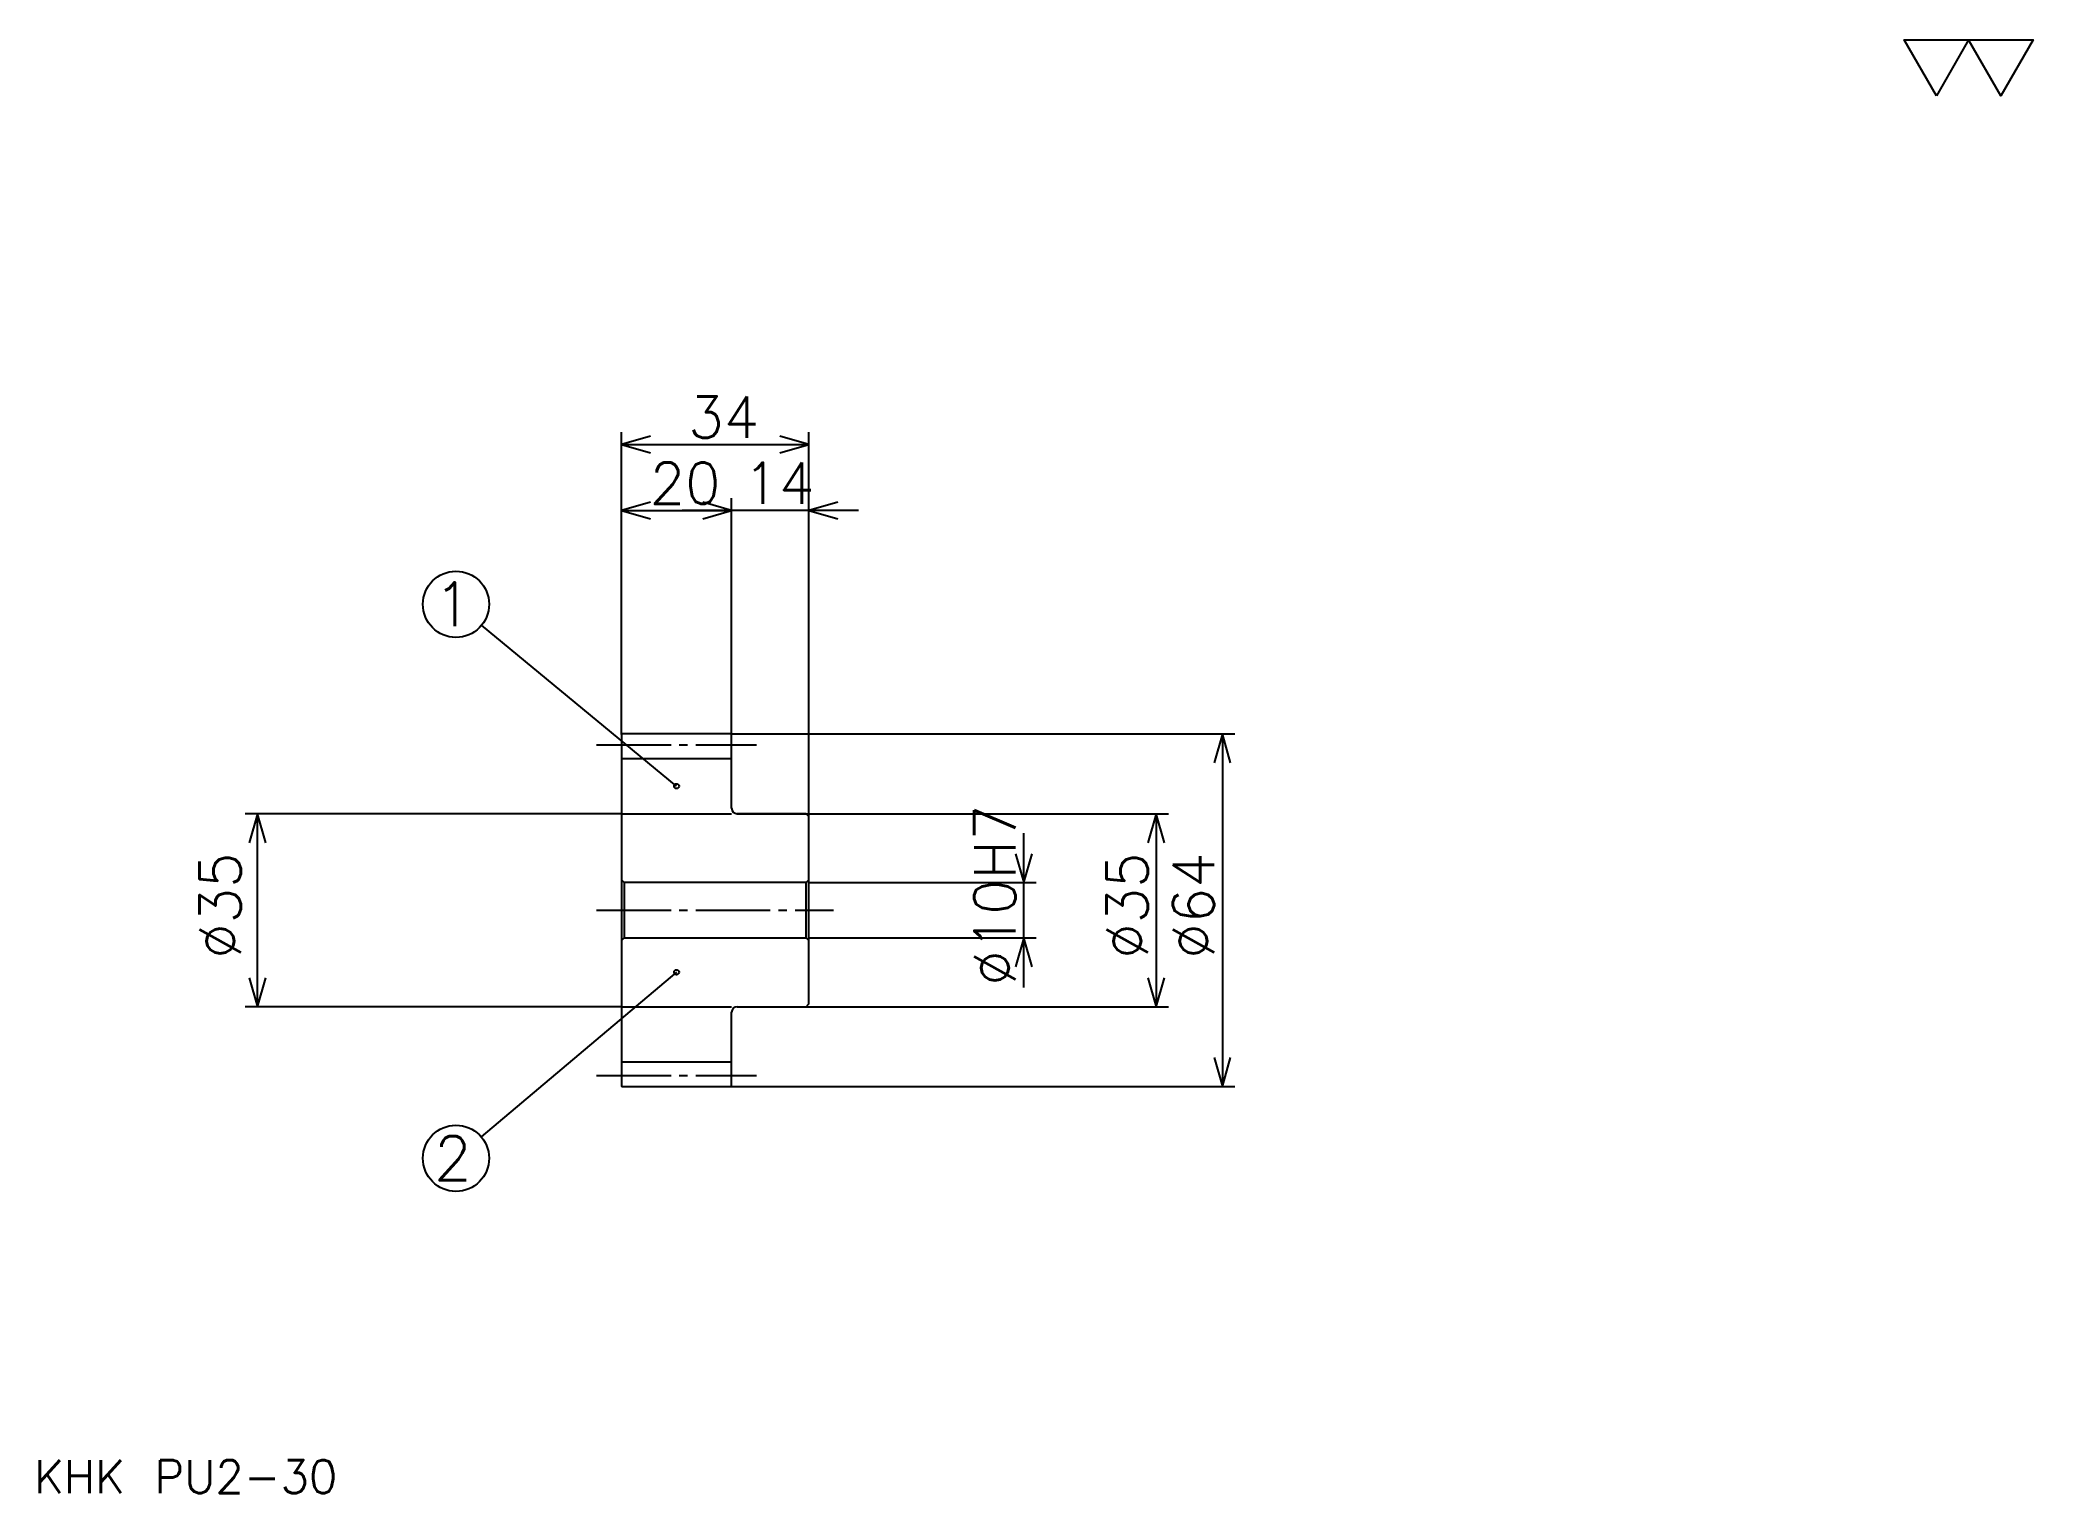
# Model space of a CAD drawing. Extents: x 16 to 378, y 16 to 280.
import ezdxf

# ---------------------------------------------------------------- set-up
doc = ezdxf.new("R2010")
doc.units = 0
doc.linetypes.add('DASHDOT', pattern=[18, 13.5, -1.5, 1.5, -1.5])
doc.layers.get('0').update_dxf_attribs({"linetype": 'CONTINUOUS'})
doc.layers.add('DASHDOT', color=6, linetype='DASHDOT')
doc.styles.add('KANJI', font='TXT', dxfattribs={"bigfont": 'BIGFONT'})

msp = doc.modelspace()

# ---------------------------------------------------------------- linework, layer by layer
at = {"color": 5}
for p, q in [((121.5, 154.25), (121.5, 209)), ((121.5, 206.75), (155.5, 206.75)), ((155.5, 154.25), (155.5, 209)), ((141.5, 154.25), (141.5, 197)), ((121.5, 194.75), (141.5, 194.75)), ((164.5, 194.75), (132.5, 194.75)), ((131.5, 144.75), (96.128235, 173.931702)), ((121.5, 154.149994), (121.5, 154.25)), ((141.399994, 154.25), (155.5, 154.25)), ((141.5, 154.149994), (141.5, 154.25)), ((155.5, 154.25), (232.75, 154.25)), ((155.5, 139.25), (155.5, 154.25)), ((230.5, 154.25), (230.5, 90.25)), ((121.5, 139.75), (53.25, 139.75)), ((55.5, 104.75), (55.5, 139.75)), ((142.5, 139.75), (155.5, 139.75)), ((155.5, 139.75), (220.75, 139.75)), ((218.5, 139.75), (218.5, 104.75)), ((194.5, 108.25), (194.5, 136.25)), ((155.5, 127.25), (196.75, 127.25)), ((155.5, 117.25), (196.75, 117.25)), ((131.5, 111), (96.085747, 81.119225)), ((121.5, 104.75), (53.25, 104.75)), ((142.5, 104.75), (155.5, 104.75)), ((155.5, 104.75), (220.75, 104.75)), ((141.399994, 90.25), (155.5, 90.25)), ((155.5, 90.25), (232.75, 90.25))]:
    msp.add_line(p, q, dxfattribs=at)
at = {"color": 4}
for p, q in [((121.5, 149.75), (141.5, 149.75)), ((121.5, 139.75), (141.5, 139.75)), ((122, 127.25), (122, 117.25)), ((155, 127.25), (155.5, 127.75)), ((155, 117.25), (155.5, 116.75)), ((121.5, 104.75), (141.5, 104.75)), ((121.5, 94.75), (141.5, 94.75))]:
    msp.add_line(p, q, dxfattribs=at)
at = {"color": 7}
msp.add_lwpolyline([(360, 270), (354.149994, 280.140015), (377.549988, 280.140015), (371.700012, 270), (365.850006, 280.140015), (360, 270)], dxfattribs=at)
at = {"color": 5}
for points in [[(126.75, 208.25), (121.5, 206.75), (126.75, 205.25)], [(150.25, 205.25), (155.5, 206.75), (150.25, 208.25)], [(126.75, 196.25), (121.5, 194.75), (126.75, 193.25)], [(136.25, 193.25), (141.5, 194.75), (136.25, 196.25)], [(136.25, 193.25), (141.5, 194.75), (136.25, 196.25)], [(160.75, 196.25), (155.5, 194.75), (160.75, 193.25)], [(232, 149), (230.5, 154.25), (229, 149)], [(57, 134.5), (55.5, 139.75), (54, 134.5)], [(220, 134.5), (218.5, 139.75), (217, 134.5)], [(193, 132.5), (194.5, 127.25), (196, 132.5)], [(196, 112), (194.5, 117.25), (193, 112)], [(54, 110), (55.5, 104.75), (57, 110)], [(217, 110), (218.5, 104.75), (220, 110)], [(229, 95.5), (230.5, 90.25), (232, 95.5)]]:
    msp.add_lwpolyline(points, dxfattribs=at)
at = {"color": 4}
for points in [[(141.5, 140.75), (141.5, 154.149994), (141.399994, 154.25), (121.599998, 154.25), (121.5, 154.149994), (121.5, 116.75)], [(142.5, 104.75), (155, 104.75), (155.5, 105.25), (155.5, 139.25), (155, 139.75), (142.5, 139.75)], [(121.5, 116.75), (122, 117.25), (155, 117.25), (155, 127.25), (122, 127.25), (121.5, 127.75)], [(121.5, 116.75), (121.5, 90.349998), (121.599998, 90.25), (141.399994, 90.25), (141.5, 90.349998), (141.5, 103.75)]]:
    msp.add_lwpolyline(points, dxfattribs=at)
at = {"color": 5}
for centre, radius in [((91.5, 177.75), 6), ((131.5, 144.75), 0.45), ((131.5, 111), 0.45), ((91.5, 77.25), 6)]:
    msp.add_circle(centre, radius, dxfattribs=at)
at = {"color": 4}
for centre, start, end in [((142.5, 140.75), 180, 270), ((142.5, 103.75), 90, 180)]:
    msp.add_arc(centre, 1, start, end, dxfattribs=at)
at = {"layer": 'DASHDOT', "color": 7}
for p, q in [((117, 152.25), (146, 152.25)), ((117, 122.25), (160, 122.25)), ((117, 92.25), (146, 92.25))]:
    msp.add_line(p, q, dxfattribs=at)

# ---------------------------------------------------------------- texts
at = {"color": 7, "style": 'KANJI'}
for s, height, p in [('34', 7.5, (133.625, 207.949997)), ('20', 7.5, (126.625, 195.949997)), ('14', 7.5, (143.625, 195.949997)), ('1', 8, (87.5, 173.75)), ('2', 8, (87.5, 73.25)), ('KHK PU2-30', 6, (15, 16.5))]:
    msp.add_text(s, height=height, dxfattribs=at).set_placement(p)
for s, p in [('%%c10H7', (193, 108.5625)), ('%%c35', (52.5, 113.4375)), ('%%c35', (217, 113.4375)), ('%%c64', (229, 113.4375))]:
    msp.add_text(s, height=7.5, rotation=90, dxfattribs=at).set_placement(p)

doc.saveas('drawing.dxf')
